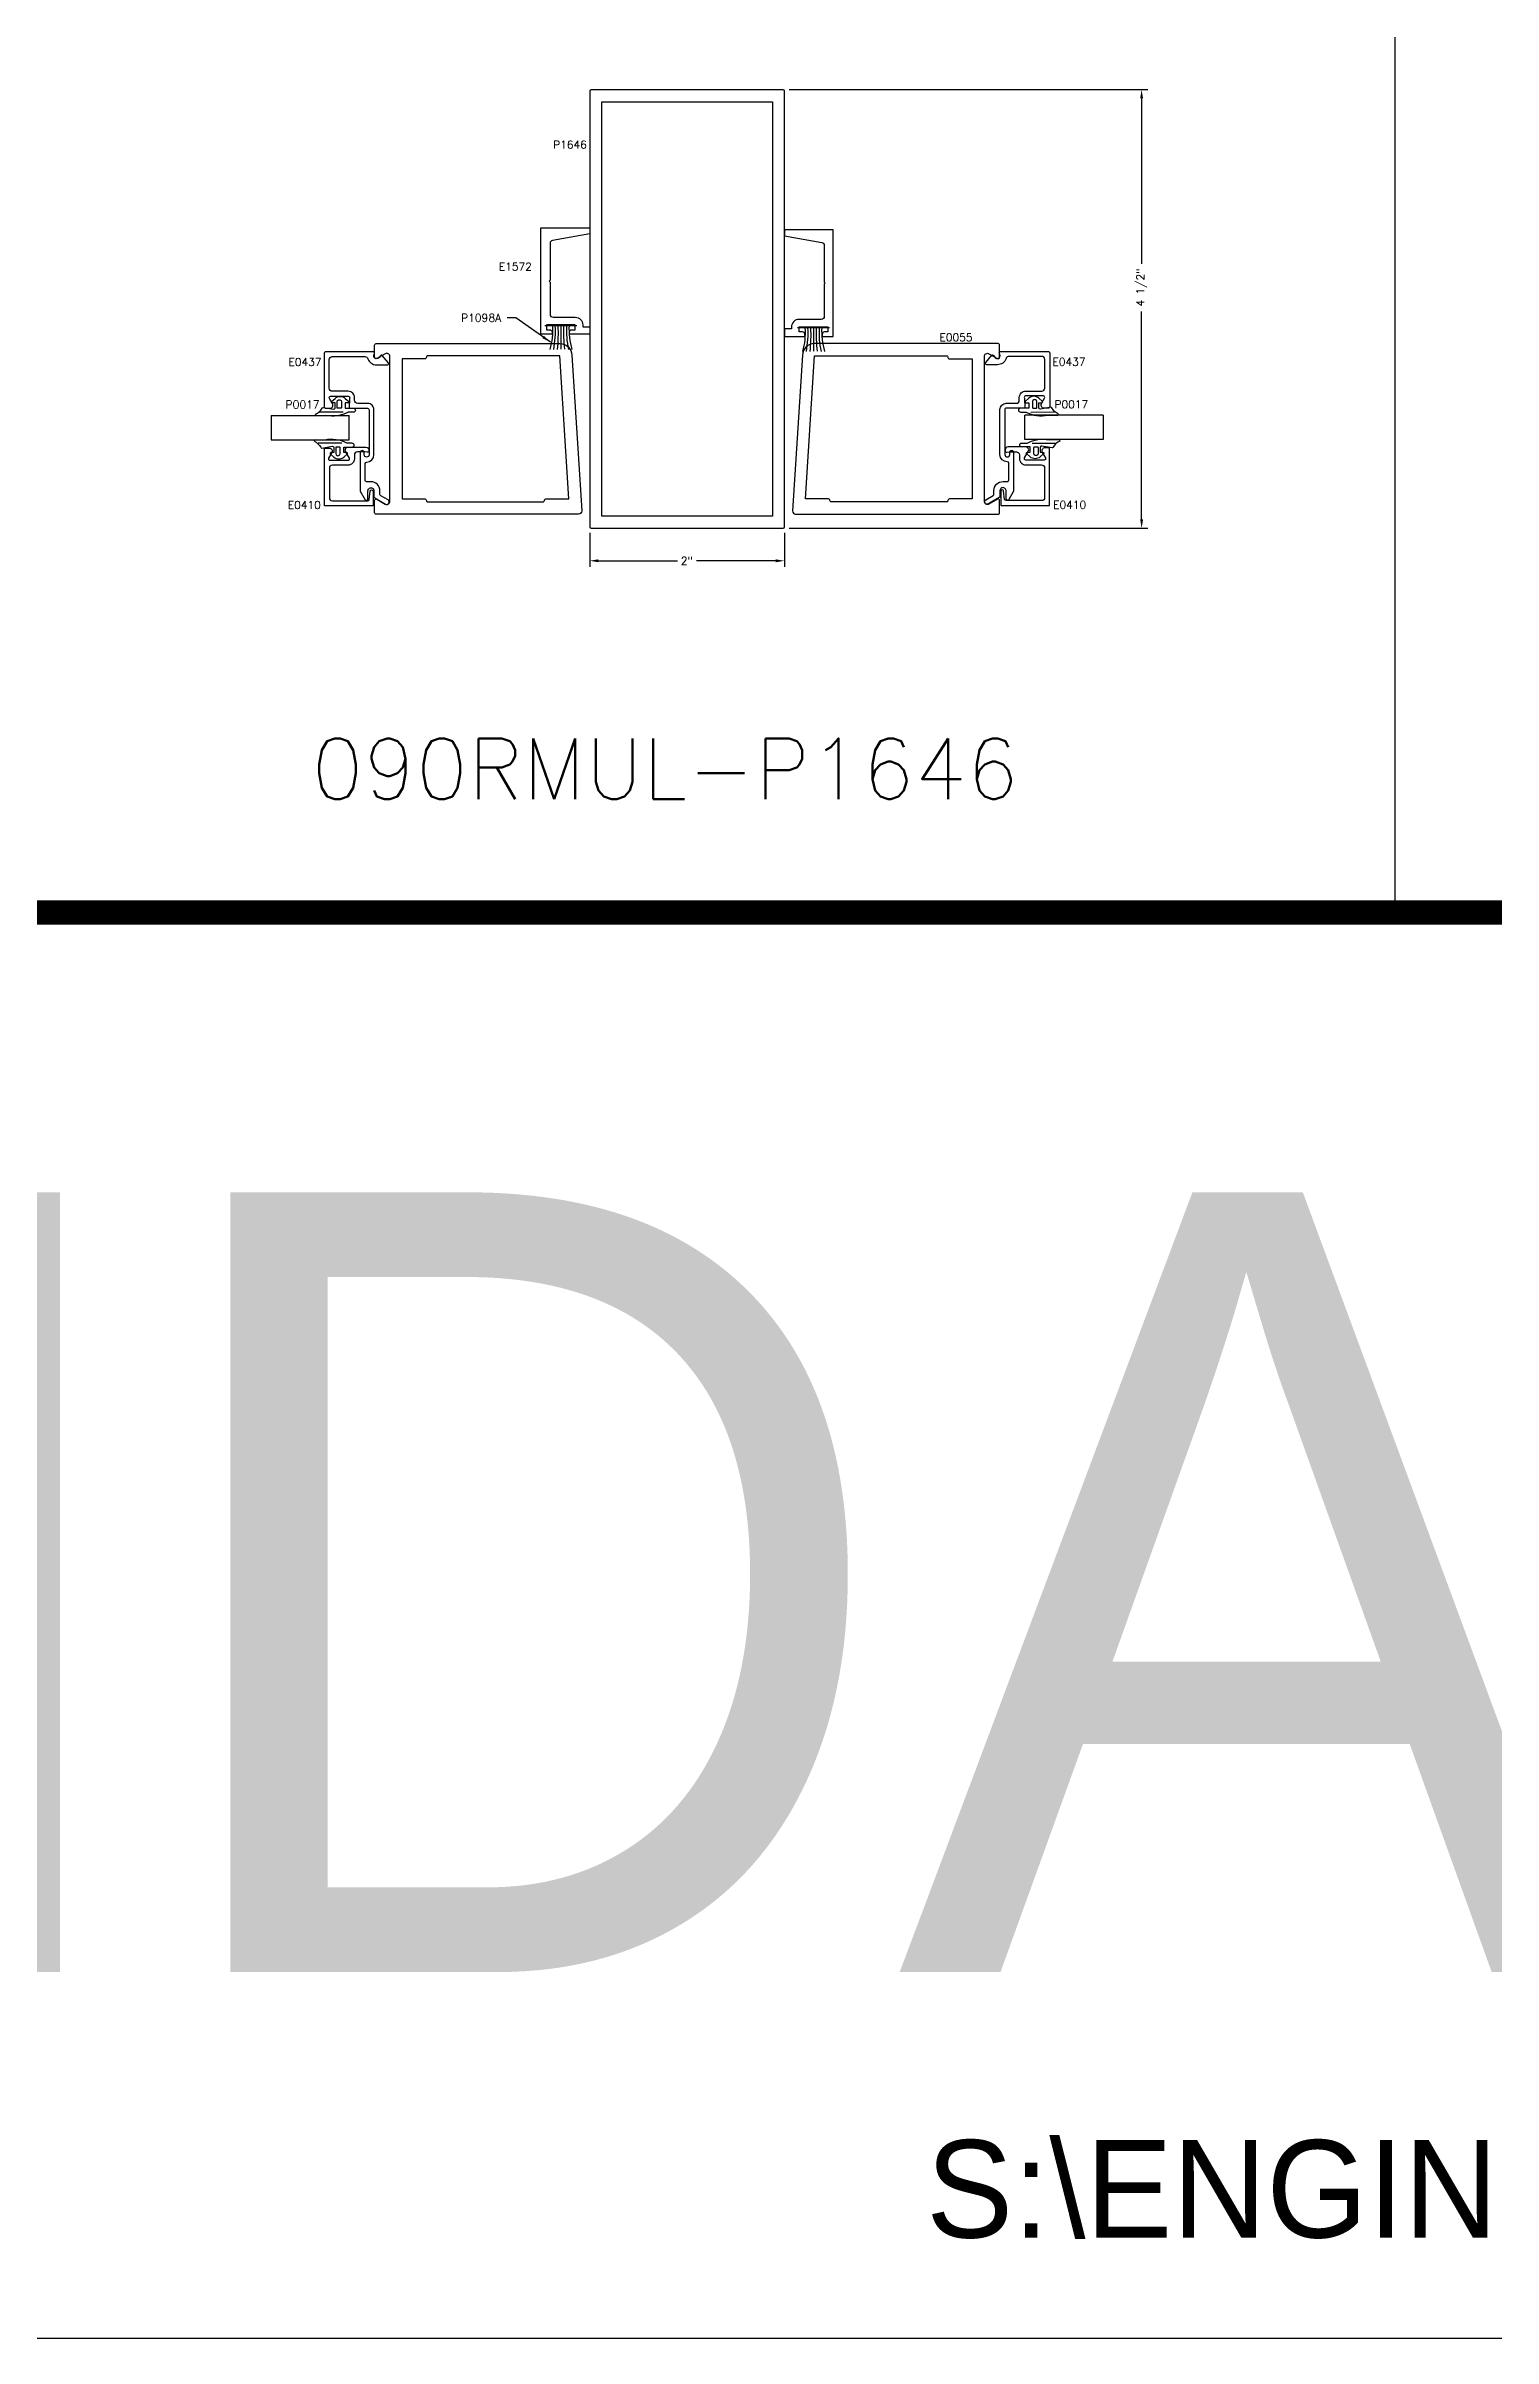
# Model space of a CAD drawing. Extents: x 0 to 130, y 0 to 90.
# Drawn here: x 29.83 to 44.69, y 0.25 to 23.77 of the extents above; entities that cross this region are included whole.
import ezdxf

# ---------------------------------------------------------------- set-up
doc = ezdxf.new("R2010")
doc.units = 0
doc.header["$MEASUREMENT"] = 0
doc.header["$PDMODE"] = 3
doc.layers.get('DEFPOINTS').update_dxf_attribs({"linetype": 'CONTINUOUS'})
for name, color, linetype in [('R-ANNO-DIMS', 3, 'CONTINUOUS'), ('R-ANNO-TEXT', 6, 'CONTINUOUS'), ('R-DET1', 4, 'CONTINUOUS'), ('R-DET2', 2, 'CONTINUOUS'), ('R-DET3', 5, 'CONTINUOUS'), ('R-OTLN', 1, 'CONTINUOUS'), ('TITLE', 7, 'CONTINUOUS')]:
    doc.layers.add(name, color=color, linetype=linetype)
doc.styles.add('CITYBLUEPRINT', font='cibt____.pfb')
doc.styles.get("Standard").update_dxf_attribs({"font": 'simplex'})
doc.dimstyles.new('1X', dxfattribs={"dimscale": 0, "dimtxt": 0.08, "dimasz": 0.09, "dimexe": 0.062, "dimexo": 0.062, "dimgap": 0.045, "dimtad": 0, "dimdec": 4, "dimzin": 4, "dimtxsty": 'STANDARD', "dimcen": 0, "dimazin": 3, "dimtp": 0.02, "dimtfac": 1, "dimtdec": 4, "dimtofl": 0, "dimtmove": 0, "dimatfit": 3, "dimtolj": 1, "dimtzin": 4})

# ---------------------------------------------------------------- blocks, each defined once
blk = doc.blocks.new('*D137')
at = {"layer": 'DEFPOINTS', "color": 0}
for p in [(37.401, 23.32), (41.081, 23.32), (37.401, 18.82)]:
    blk.add_point(p, dxfattribs=at)
at = {"layer": 'R-ANNO-DIMS', "color": 0}
for p, q in [((37.463, 23.32), (41.143, 23.32)), ((41.081, 23.23), (41.081, 21.534)), ((41.081, 18.91), (41.081, 21.044)), ((37.463, 18.82), (41.143, 18.82))]:
    blk.add_line(p, q, dxfattribs=at)
for points in [[(41.066, 23.23), (41.096, 23.23), (41.081, 23.32)], [(41.066, 18.91), (41.096, 18.91), (41.081, 18.82)]]:
    blk.add_solid(points, dxfattribs=at)
at = {"layer": 'R-ANNO-DIMS', "color": 0, "insert": (41.081, 21.289), "char_height": 0.08, "attachment_point": 5, "rotation": 90}
blk.add_mtext('\\A1;4 1/2"', dxfattribs=at)
blk = doc.blocks.new('*D138')
at = {"layer": 'DEFPOINTS', "color": 0}
for p in [(35.416, 18.835), (37.416, 18.835), (37.416, 18.486)]:
    blk.add_point(p, dxfattribs=at)
at = {"layer": 'R-ANNO-DIMS', "color": 0}
for p, q in [((35.416, 18.773), (35.416, 18.424)), ((37.416, 18.773), (37.416, 18.424)), ((35.506, 18.486), (36.316, 18.486)), ((37.326, 18.486), (36.513, 18.486))]:
    blk.add_line(p, q, dxfattribs=at)
for points in [[(35.506, 18.501), (35.506, 18.471), (35.416, 18.486)], [(37.326, 18.501), (37.326, 18.471), (37.416, 18.486)]]:
    blk.add_solid(points, dxfattribs=at)
at = {"layer": 'R-ANNO-DIMS', "color": 0, "insert": (36.414, 18.486), "char_height": 0.08, "attachment_point": 5}
blk.add_mtext('\\A1;2"', dxfattribs=at)
blk = doc.blocks.new('WEATHERING')
at = {"layer": 'R-DET2'}
for p, q in [((0, -0.221), (0, 0.107)), ((0, -0.057), (-0.242, -0.057))]:
    blk.add_line(p, q, dxfattribs=at)
for centre, radius, start, end in [((-0.047, 0.753), 0.727, 254.2862, 273.7059), ((-0.056, 0.985), 0.986, 259.0862, 273.2627), ((-0.084, 1.28), 1.311, 263.0594, 273.6647), ((-0.065, -1.394), 1.311, 87.1375, 97.7428), ((-0.042, -1.099), 0.986, 87.5395, 101.7159), ((-0.036, -0.867), 0.727, 87.0962, 106.516)]:
    blk.add_arc(centre, radius, start, end, dxfattribs=at)
blk = doc.blocks.new('S')
at = {"layer": 'R-DET2'}
for p, q in [((4.542, 7.201), (4.542, 8.004)), ((4.542, 8.004), (4.792, 8.004)), ((4.792, 7.201), (4.792, 8.004)), ((4.792, 7.201), (4.542, 7.201))]:
    blk.add_line(p, q, dxfattribs=at)
blk = doc.blocks.new('GLASS')
at = {"layer": 'R-DET2'}
blk.add_blockref('S', (-4.542, -7.201), dxfattribs=at)
blk = doc.blocks.new('QUARTER_INCH_GLASS')
at = {"layer": 'R-DET2'}
blk.add_blockref('GLASS', (0, 0), dxfattribs=at)
blk = doc.blocks.new('1-4_P0017')
at = {"layer": 'R-DET2'}
for points in [[(-0.127, 0.093), (-0.131, 0.191, -0.280474), (-0.115, 0.201, 0.169063), (-0.053, 0.132, -0.378809), (-0.045, 0.121), (-0.064, 0.016, 0.346242), (-0.054, 0), (0, 0), (0.001, 0.03, -0.608656), (0.014, 0.036), (0.047, -0.001, -0.378617), (0.047, -0.104), (0.014, -0.141, -0.608656), (0.001, -0.135), (0, -0.105), (-0.055, -0.105), (-0.055, -0.19, -1), (-0.095, -0.19), (-0.095, -0.135, -0.175364)], [(0.032, -0.051, -0.341999), (0.012, -0.066), (-0.047, -0.066, -0.414214), (-0.055, -0.058), (-0.055, -0.029, -0.414214), (-0.047, -0.021), (0.012, -0.021, -0.341999), (0.032, -0.036, -0.127017)]]:
    blk.add_lwpolyline(points, format="xyb", close=True, dxfattribs=at)
blk.add_lwpolyline([(-0.095, -0.082), (-0.094, 0.158)], dxfattribs=at)

msp = doc.modelspace()

# ---------------------------------------------------------------- linework, layer by layer
at = {"layer": 'R-DET1'}
for points in [[(33.2020351, 19.5744088), (33.2020351, 20.0354126, 0.4142135624), (33.1370351, 20.1004126), (33.0350221, 20.1004126, -0.4142135624), (33.0040221, 20.1314126), (33.0040221, 20.1604126, 0.4142135624), (32.9390221, 20.2254126), (32.7730361, 20.2254126, -0.4142135624), (32.7420361, 20.2564126), (32.7420361, 20.5504076, -0.4142135624), (32.7730361, 20.5814076), (33.1100765, 20.5814076, -0.3256627349), (33.1395849, 20.5599079, 0.3256627349), (33.2281101, 20.4954086), (33.3364898, 20.4954086, 0.6370702608), (33.3479805, 20.5200505), (33.2870274, 20.5926915, 0.4779725156), (33.2714669, 20.5923946), (33.255886, 20.5723179, -0.8690679817), (33.2026098, 20.602829), (33.2085531, 20.6176993, 0.5305087646), (33.1992673, 20.6314106), (32.7070331, 20.6314106, 0.4142135624), (32.6920331, 20.6164106), (32.6920331, 20.0654086, 0.4142135624), (32.7070331, 20.0504086), (32.7495305, 20.0504086, 0.5773590294), (32.7763769, 20.0969094), (32.7440439, 20.1529083, -0.5773590294), (32.7570341, 20.1754086), (32.9390212, 20.1754086, -0.5773411719), (32.9520118, 20.152909), (32.9465288, 20.0504086), (33.1370361, 20.0504086, -0.4142135624), (33.1520361, 20.0354086), (33.1520361, 19.5744112, -1), (33.1020331, 19.5744112), (33.1020331, 19.5964143, 1), (33.0620361, 19.5964143), (33.0620361, 19.1994112), (33.1120447, 19.112792, 0.7673308308), (33.1400351, 19.1202918), (33.1400351, 19.2039419, -1.0057039516), (33.2020331, 19.2042935), (33.2020352, 19.1452933, 0.2679461651), (33.2095355, 19.1323032), (33.321538, 19.0676421, 0.9999753426), (33.3465366, 19.1109409), (33.2715348, 19.1542457, -0.2679423533), (33.2640351, 19.1672359), (33.2640351, 19.2042963, 0.4142135624), (33.1710351, 19.2972963), (33.1270351, 19.2972963, -0.4142135624), (33.1120351, 19.3122957), (33.1120351, 19.4844097, -0.4142119352), (33.1270351, 19.4994097, 0.4142119352), (33.2020361, 19.5744112)], [(39.6273517, 19.5762448), (39.6273517, 20.0372486, -0.4142135624), (39.6923517, 20.1022486), (39.7943647, 20.1022486, 0.4142135624), (39.8253647, 20.1332486), (39.8253647, 20.1622486, -0.4142135624), (39.8903647, 20.2272486), (40.0563507, 20.2272486, 0.4142135624), (40.0873507, 20.2582486), (40.0873507, 20.5522436, 0.4142135624), (40.0563507, 20.5832436), (39.7193103, 20.5832436, 0.3256627349), (39.6898019, 20.5617439, -0.3256627349), (39.6012767, 20.4972446), (39.492897, 20.4972446, -0.6370702608), (39.4814064, 20.5218865), (39.5423594, 20.5945275, -0.4779725156), (39.55792, 20.5942306), (39.5735009, 20.5741539, 0.8690679817), (39.626777, 20.604665), (39.6208338, 20.6195353, -0.5305087646), (39.6301196, 20.6332466), (40.1223537, 20.6332466, -0.4142135624), (40.1373537, 20.6182466), (40.1373537, 20.0672446, -0.4142135624), (40.1223537, 20.0522446), (40.0798563, 20.0522446, -0.5773590294), (40.0530099, 20.0987454), (40.0853429, 20.1547443, 0.5773590294), (40.0723527, 20.1772446), (39.8903656, 20.1772446, 0.5773411719), (39.8773751, 20.154745), (39.8828581, 20.0522446), (39.6923507, 20.0522446, 0.4142135624), (39.6773507, 20.0372446), (39.6773507, 19.5762472, 1), (39.7273537, 19.5762472), (39.7273537, 19.5982503, -1), (39.7673507, 19.5982503), (39.7673507, 19.2012472), (39.7173421, 19.114628, -0.7673308308), (39.6893517, 19.1221278), (39.6893517, 19.2057779, 1.0057039516), (39.6273537, 19.2061295), (39.6273516, 19.1471293, -0.2679461651), (39.6198513, 19.1341392), (39.5078488, 19.0694781, -0.9999753426), (39.4828502, 19.1127769), (39.557852, 19.1560817, 0.2679423533), (39.5653517, 19.1690719), (39.5653517, 19.2061323, -0.4142135624), (39.6583517, 19.2991323), (39.7023517, 19.2991323, 0.4142135624), (39.7173517, 19.3141317), (39.7173517, 19.4862457, 0.4142119352), (39.7023518, 19.5012457, -0.4142119352), (39.6273507, 19.5762472)], [(33.1496293, 19.6142346, -0.4559911352), (33.1325288, 19.5993826), (33.1096293, 19.6026186), (33.0325905, 19.6026206, 0.4142135624), (33.0015905, 19.5716206), (33.0015907, 19.5328086, -0.4157347224), (32.9364424, 19.4676196), (32.7756292, 19.4676186, 0.4142135624), (32.7446292, 19.4366186), (32.7446292, 19.1326216, 0.4142135624), (32.7756292, 19.1016216), (33.1393358, 19.1016186, 0.3788668862), (33.154224, 19.1147906), (33.1647414, 19.2004476, -0.9407073484), (33.1946294, 19.1986196), (33.1946293, 19.0516206), (32.6946294, 19.0516206), (32.6946294, 19.64262), (32.7419359, 19.6426216, -0.5773503096), (32.7687827, 19.5961216), (32.7364509, 19.5401196, 0.5773499476), (32.7494413, 19.5176196), (32.9365908, 19.5176196, 0.5773500587), (32.9495812, 19.5401196), (32.911476, 19.6061197, -0.5773539269), (32.9383227, 19.6526201), (33.1186291, 19.65262, -0.4142112814), (33.1496292, 19.62162), (33.1496292, 19.6142346)], [(39.6797576, 19.6160706, 0.4559911352), (39.696858, 19.6012186), (39.7197575, 19.6044546), (39.7967963, 19.6044566, -0.4142135624), (39.8277963, 19.5734566), (39.8277961, 19.5346446, 0.4157347224), (39.8929444, 19.4694556), (40.0537576, 19.4694546, -0.4142135624), (40.0847576, 19.4384546), (40.0847576, 19.1344576, -0.4142135624), (40.0537576, 19.1034576), (39.690051, 19.1034546, -0.3788668862), (39.6751628, 19.1166266), (39.6646454, 19.2022836, 0.9407073484), (39.6347574, 19.2004556), (39.6347575, 19.0534566), (40.1347575, 19.0534566), (40.1347575, 19.644456), (40.0874509, 19.6444576, 0.5773503096), (40.0606041, 19.5979576), (40.0929359, 19.5419556, -0.5773499476), (40.0799455, 19.5194556), (39.892796, 19.5194556, -0.5773500587), (39.8798056, 19.5419556), (39.9179108, 19.6079557, 0.5773539269), (39.8910641, 19.6544561), (39.7107577, 19.654456, 0.4142112814), (39.6797576, 19.623456), (39.6797576, 19.6160706)]]:
    msp.add_lwpolyline(points, format="xyb", dxfattribs=at)
at = {"layer": 'R-OTLN'}
for points in [[(35.4313813, 18.8196884), (37.4013813, 18.8196884, 0.4133333333), (37.4163813, 18.8346884), (37.4163813, 23.3046884, 0.4133333333), (37.4013813, 23.3196884), (35.4313813, 23.3196884, 0.4133333333), (35.4163813, 23.3046884), (35.4163813, 18.8346884, 0.4133333333), (35.4313813, 18.8196884)], [(33.3185157, 20.6108473), (33.2316337, 20.5606873, -0.5803962341), (33.2090161, 20.5736083), (33.2090157, 20.6996083, -0.4142135624), (33.2240157, 20.7146083), (35.1092062, 20.7146083, -0.3960481196), (35.2339628, 20.5974053), (35.3339542, 18.9975421, -0.4326163158), (35.3030146, 18.9646083), (33.2240157, 18.9646082, -0.4142135624), (33.2090157, 18.9796082), (33.2090157, 19.1056095, -0.5803883129), (33.2316336, 19.1185311), (33.3185156, 19.0683706, 0.5773507397), (33.3650157, 19.0952173), (33.3650159, 20.5840003, 0.5773491268)], [(39.5142469, 20.6108473), (39.6011289, 20.5606873, 0.5803962341), (39.6237465, 20.5736083), (39.6237469, 20.6996083, 0.4142135624), (39.6087469, 20.7146083), (37.7235564, 20.7146083, 0.3960481196), (37.5987998, 20.5974053), (37.4988084, 18.9975421, 0.4326163158), (37.529748, 18.9646083), (39.6087469, 18.9646082, 0.4142135624), (39.6237469, 18.9796082), (39.6237469, 19.1056095, 0.5803883129), (39.601129, 19.1185311), (39.5142469, 19.0683706, -0.5773507397), (39.4677469, 19.0952173), (39.4677467, 20.5840003, -0.5773491268)], [(33.7400147, 19.1056081), (33.7400147, 19.1046082, 0.4142135624), (33.7550147, 19.0896082), (34.9360189, 19.0896083, 0.4142135624), (34.9510189, 19.1046083), (34.9510189, 19.1056083, -0.4142135624), (34.9660189, 19.1206083), (35.2010189, 19.1206083), (35.1092064, 20.5896083), (33.7550147, 20.5896083, 0.4142135624), (33.7400147, 20.5746083), (33.7400147, 20.5736083, -0.4142135624), (33.7250147, 20.5586083), (33.4919527, 20.5586083), (33.4900147, 19.1206084), (33.7250147, 19.1206081, -0.4142135624)], [(39.0927479, 19.1056081), (39.0927479, 19.1046082, -0.4142135624), (39.0777479, 19.0896082), (37.8967437, 19.0896083, -0.4142135624), (37.8817437, 19.1046083), (37.8817437, 19.1056083, 0.4142135624), (37.8667437, 19.1206083), (37.6317437, 19.1206083), (37.7235562, 20.5896083), (39.0777479, 20.5896083, -0.4142135624), (39.0927479, 20.5746083), (39.0927479, 20.5736083, 0.4142135624), (39.1077479, 20.5586083), (39.3408099, 20.5586083), (39.3427479, 19.1206084), (39.1077479, 19.1206081, 0.4142135624)]]:
    msp.add_lwpolyline(points, format="xyb", close=True, dxfattribs=at)
msp.add_lwpolyline([(35.5413813, 18.9446884), (35.5413813, 23.0696884), (35.5413813, 23.1946884), (37.2913813, 23.1946884), (37.2913813, 18.9446884), (35.5413813, 18.9446884)], close=True, dxfattribs=at)
at = {"layer": 'R-OTLN', "color": 4, "linetype": 'CONTINUOUS'}
for points in [[(35.0293812, 20.8341278), (35.0293812, 20.8101276), (34.9163813, 20.8101276), (34.9163813, 21.9031276), (35.4163813, 21.9031276), (35.4163813, 21.8411276), (35.0349982, 21.7738784, 0.3639692125), (35.0093814, 21.7433494), (35.0093814, 21.3661274), (34.9993814, 21.3561271), (35.0093818, 21.3461269), (35.0093814, 21.0161269, 0.4142139174), (35.0403814, 20.9851268), (35.2673814, 20.9851268, -0.4142135624), (35.3453812, 20.9071268), (35.3453812, 20.8881268), (35.4163813, 20.8881268), (35.4163813, 20.8101276), (35.2093813, 20.8101276), (35.2093813, 20.8341278, -0.4142135624), (35.2323813, 20.8571266), (35.2673814, 20.8571266), (35.2673814, 20.9071278), (34.9723813, 20.9071278), (34.9723813, 20.8571266), (35.0063812, 20.8571266, -0.4142501489), (35.0293812, 20.8341278)], [(37.8033814, 20.8121691), (37.8033814, 20.788169), (37.9163813, 20.788169), (37.9163813, 21.881169), (37.4163813, 21.881169), (37.4163813, 21.819169), (37.7977644, 21.7519198, -0.3639692125), (37.8233812, 21.7213908), (37.8233812, 21.3441688), (37.8333812, 21.3341685), (37.8233808, 21.3241683), (37.8233812, 20.9941682, -0.4142139174), (37.7923812, 20.9631682), (37.5653812, 20.9631682, 0.4142135624), (37.4873814, 20.8851682), (37.4873814, 20.8661681), (37.4163813, 20.8661681), (37.4163813, 20.788169), (37.6233813, 20.788169), (37.6233813, 20.8121691, 0.4142135624), (37.6003813, 20.8351679), (37.5653812, 20.8351679), (37.5653812, 20.8851691), (37.8603813, 20.8851691), (37.8603813, 20.8351679), (37.8263814, 20.8351679, 0.4142501489), (37.8033814, 20.8121691)]]:
    msp.add_lwpolyline(points, format="xyb", dxfattribs=at)
at = {"layer": 'TITLE'}
for p, q in [((43.6785101, 89.8789502), (43.6785101, 14.8789502)), ((5.25, 0.25), (117.9080005, 0.25))]:
    msp.add_line(p, q, dxfattribs=at)
at = {"layer": 'TITLE', "const_width": 0.25}
msp.add_lwpolyline([(0.25, 14.8789502), (122.9080005, 14.8789502)], dxfattribs=at)

# ---------------------------------------------------------------- block references
at = {"layer": 'R-DET2', "rotation": 90}
for name, p in [('WEATHERING', (35.0637562, 20.8978211)), ('WEATHERING', (37.6568069, 20.8772598)), ('QUARTER_INCH_GLASS', (40.6868913, 19.7291706))]:
    msp.add_blockref(name, p, dxfattribs=at)
at = {"layer": 'R-DET2', "xscale": -1, "rotation": 270}
msp.add_blockref('QUARTER_INCH_GLASS', (32.1454496, 19.7257584), dxfattribs=at)
at = {"layer": 'R-DET3'}
for p, rotation in [((32.8023014, 20.1054086), 90.00000000000001), ((40.040603, 19.5994561), 270)]:
    msp.add_blockref('1-4_P0017', p, dxfattribs=dict(at, rotation=rotation))
at = {"layer": 'R-DET3', "xscale": -1}
for p, rotation in [((40.0270854, 20.1072446), 270), ((32.7887838, 19.5976201), 90)]:
    msp.add_blockref('1-4_P0017', p, dxfattribs=dict(at, rotation=rotation))

# ---------------------------------------------------------------- texts
at = {"layer": 'R-ANNO-TEXT', "char_height": 0.08}
for s, insert, attachment_point in [('P1646', (35.3867268, 22.7562557), 6), ('\\A1;E1572', (34.8238555, 21.5047525), 6), ('\\A1;P1098A', (34.5062245, 20.9790064), 6), ('E0055', (39.0047114, 20.7784039), 4), ('\\A1;E0437', (32.664279, 20.5254222), 6), ('\\A1;E0437', (40.1651078, 20.5272582), 4), ('\\A1;P0017', (32.641888, 20.0895414), 6), ('\\A1;P0017', (40.1874988, 20.0913774), 4), ('\\A1;E0410', (32.6576215, 19.058403), 6), ('\\A1;E0410', (40.1717653, 19.060239), 4)]:
    msp.add_mtext(s, dxfattribs=dict(at, insert=insert, attachment_point=attachment_point))
at = {"layer": 'TITLE'}
msp.add_text('090RMUL-P1646', height=0.625, dxfattribs=at).set_placement((32.5603299, 16.0387913))
at = {"layer": 'TITLE', "style": 'CITYBLUEPRINT'}
for s, height, p in [('STANDARD ENTRANCES', 8, (2.320764, 4.0066172)), ('S:\\ENGINEERING\\ENGINEERING DRAWINGS\\DETAILS\\(090) STD. ENTRANCES\\STDENTPERIM', 1, (38.8697289, 1.2818034))]:
    msp.add_text(s, height=height, dxfattribs=at).set_placement(p)

# ---------------------------------------------------------------- dimensions: what is measured, and where the dimension line sits
at = {"layer": 'R-ANNO-DIMS'}
dim = msp.add_linear_dim(base=(41.0807396, 23.3196884), p1=(37.4013813, 18.8196884), p2=(37.4013813, 23.3196884), angle=90, dimstyle='1X', override={"dimscale": 1, "dimpost": '"'}, dxfattribs=at)
dim.commit()
dim.dimension.update_dxf_attribs({"geometry": '*D137', "text_midpoint": (41.0807396, 21.2891758), "dimtype": 160})
dim = msp.add_linear_dim(base=(37.4163813, 18.4864857), p1=(35.4163813, 18.8346884), p2=(37.4163813, 18.8346884), dimstyle='1X', override={"dimscale": 1, "dimpost": '"'}, dxfattribs=at)
dim.commit()
dim.dimension.update_dxf_attribs({"geometry": '*D138', "text_midpoint": (36.4142175, 18.4864857), "dimtype": 160})

# ---------------------------------------------------------------- leaders
at = {"layer": 'R-ANNO-TEXT'}
msp.add_leader([(35.0124977, 20.7305817), (34.6582245, 20.9790064), (34.5682245, 20.9790064)], dimstyle='1X', override={"dimscale": 1}, dxfattribs=at)

doc.saveas('drawing.dxf')
